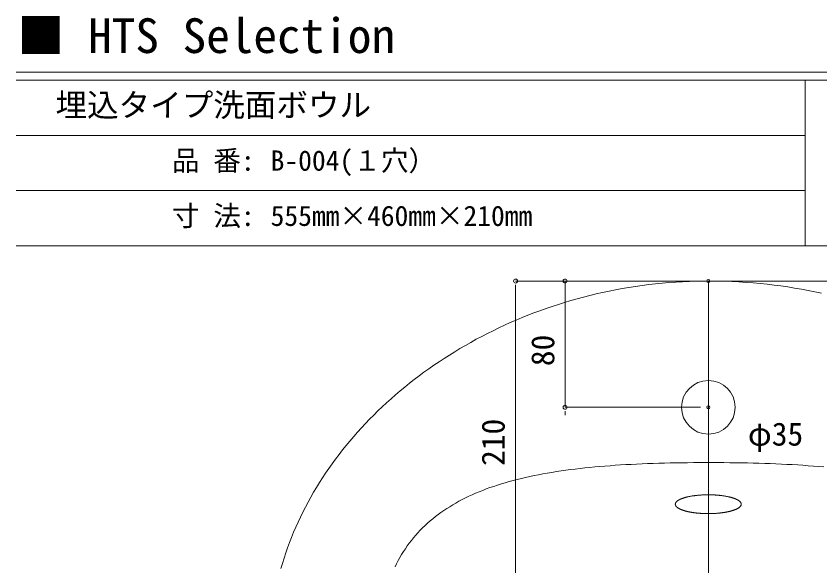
# Model space of a CAD drawing. Units: millimetres, scale not verified. Extents: x -1002 to 1010, y -687 to 676.
# Drawn here: x -1002 to -493, y 327 to 676 of the extents above; entities that cross this region are included whole.
import ezdxf
from ezdxf.enums import TextEntityAlignment as Align

# ---------------------------------------------------------------- set-up
doc = ezdxf.new("R2010")
doc.units = ezdxf.units.MM
doc.header["$LTSCALE"] = 5
doc.header["$PDMODE"] = 32
doc.header["$PDSIZE"] = 2
doc.layers.add('0-0', color=7, linetype='Continuous', lineweight=15)
doc.layers.add('F-0', color=7, linetype='Continuous', lineweight=15)
doc.styles.add('ＭＳ ゴシック', font='')
doc.styles.get('ＭＳ ゴシック').set_extended_font_data('MS Gothic')

# ---------------------------------------------------------------- blocks, each defined once
blk = doc.blocks.new('_DOT')
at = {"layer": '0-0'}
blk.add_line((-0.5, 0), (-1, 0), dxfattribs=at)
blk.add_circle((0, 0), 0.25, dxfattribs=at)
blk.add_circle((0, 0), 0.25, dxfattribs=at)

msp = doc.modelspace()

# ---------------------------------------------------------------- linework, layer by layer
at = {"layer": 'F-0'}
for p, q in [((1002.034, 640.036), (-1002.086, 640.036)), ((1002.034, 635.036), (-1002.086, 635.036)), ((-502.086, 635.036), (-502.086, 530.036)), ((-502.086, 600.036), (-1002.086, 600.036)), ((-502.086, 565.036), (-1002.086, 565.036)), ((1002.034, 530.036), (-1002.086, 530.036)), ((-568.362, 507.745), (-685.539, 507.745)), ((-654.152, 507.745), (-654.152, 427.745)), ((-563.362, 507.745), (-563.362, 253.307)), ((-558.362, 507.745), (-205.573, 507.745)), ((-685.539, 502.745), (-685.539, 302.745)), ((-568.362, 427.745), (-654.152, 427.745))]:
    msp.add_line(p, q, dxfattribs=at)
at = {"layer": 'F-0', "lineweight": 18}
for points in [[(-670.067, 488.966), (-666.215, 490.336), (-662.336, 491.666), (-658.429, 492.946), (-654.495, 494.176), (-650.535, 495.356), (-646.549, 496.486), (-642.539, 497.566), (-638.503, 498.596), (-634.444, 499.576), (-630.361, 500.496), (-626.255, 501.366), (-622.126, 502.186), (-617.976, 502.956), (-613.804, 503.666), (-609.611, 504.316), (-605.398, 504.916), (-601.165, 505.456), (-596.912, 505.946), (-592.641, 506.376), (-588.352, 506.746), (-584.045, 507.066), (-579.721, 507.316), (-575.38, 507.516), (-571.023, 507.656), (-566.651, 507.726), (-562.209, 507.746), (-557.61, 507.696), (-553.035, 507.586), (-548.484, 507.426), (-543.958, 507.196), (-539.457, 506.916), (-534.982, 506.566), (-530.532, 506.166), (-526.109, 505.706), (-521.712, 505.196), (-517.342, 504.626), (-513, 503.996), (-508.685, 503.316), (-504.399, 502.576)], [(-504.399, 502.576), (-500.142, 501.786), (-495.914, 500.936), (-491.715, 500.046)], [(-792.882, 403.576), (-790.532, 406.406), (-788.134, 409.216), (-785.688, 411.986), (-783.194, 414.736), (-780.653, 417.456), (-778.065, 420.146), (-775.431, 422.806), (-772.752, 425.436), (-770.028, 428.026), (-767.26, 430.596), (-764.448, 433.136), (-761.592, 435.636), (-758.694, 438.106), (-755.753, 440.536), (-752.771, 442.946), (-749.747, 445.306), (-746.683, 447.636), (-743.579, 449.936), (-740.435, 452.196), (-737.252, 454.416), (-734.031, 456.606), (-730.771, 458.756), (-727.474, 460.866), (-724.14, 462.936), (-720.77, 464.966), (-717.364, 466.956), (-713.923, 468.906), (-710.447, 470.816), (-706.936, 472.686), (-703.392, 474.516), (-699.815, 476.296), (-696.205, 478.036), (-692.563, 479.736), (-688.89, 481.386), (-685.185, 482.996), (-681.45, 484.556), (-677.685, 486.076), (-673.89, 487.546), (-670.067, 488.966)], [(-834.243, 325.576), (-833.284, 328.906), (-832.262, 332.226), (-831.179, 335.536), (-830.036, 338.826), (-828.831, 342.106), (-827.567, 345.366), (-826.244, 348.606), (-824.862, 351.836), (-823.421, 355.046), (-821.923, 358.236), (-820.367, 361.406), (-818.755, 364.566), (-817.087, 367.696), (-815.363, 370.816), (-813.584, 373.906), (-811.75, 376.976), (-809.863, 380.026), (-807.922, 383.056), (-805.928, 386.056), (-803.881, 389.046), (-801.783, 391.996), (-799.633, 394.936), (-797.433, 397.846), (-795.182, 400.726), (-792.882, 403.576)], [(-608.838, 391.796), (-605.382, 391.946), (-601.893, 392.086), (-598.373, 392.216), (-594.821, 392.326), (-591.237, 392.416), (-587.621, 392.506), (-583.974, 392.576), (-580.296, 392.636), (-576.586, 392.676), (-572.845, 392.706), (-569.073, 392.736), (-565.27, 392.746), (-561.403, 392.746), (-557.52, 392.736), (-553.67, 392.706), (-549.855, 392.676), (-546.075, 392.636), (-542.328, 392.576), (-538.616, 392.506), (-534.938, 392.416), (-531.295, 392.326), (-527.687, 392.216), (-524.113, 392.086), (-520.574, 391.946), (-517.069, 391.796), (-513.6, 391.626), (-510.165, 391.436), (-506.766, 391.236), (-503.402, 391.026), (-500.072, 390.786), (-496.779, 390.536), (-493.52, 390.276), (-490.297, 389.986)], [(-717.297, 370.346), (-715.186, 371.366), (-713.04, 372.356), (-710.856, 373.306), (-708.636, 374.236), (-706.38, 375.146), (-704.087, 376.016), (-701.758, 376.866), (-699.393, 377.686), (-696.992, 378.476), (-694.555, 379.246), (-692.082, 379.986), (-689.574, 380.706), (-687.031, 381.396), (-684.452, 382.066), (-681.837, 382.706), (-679.188, 383.326), (-676.504, 383.916), (-673.785, 384.496), (-671.031, 385.046), (-668.242, 385.566), (-665.419, 386.076), (-662.562, 386.556), (-659.67, 387.016), (-656.744, 387.456), (-653.784, 387.876), (-650.79, 388.276), (-647.762, 388.656), (-644.701, 389.016), (-641.606, 389.356), (-638.478, 389.686), (-635.316, 389.986), (-632.121, 390.276), (-628.893, 390.536), (-625.632, 390.786), (-622.339, 391.026), (-619.012, 391.236), (-615.653, 391.436), (-612.262, 391.626), (-608.838, 391.796)], [(-761.948, 326.626), (-760.957, 328.646), (-759.926, 330.616), (-758.854, 332.556), (-757.742, 334.456), (-756.591, 336.316), (-755.4, 338.136), (-754.169, 339.916), (-752.898, 341.666), (-751.588, 343.376), (-750.239, 345.046), (-748.851, 346.686), (-747.423, 348.286), (-745.957, 349.846), (-744.452, 351.376), (-742.908, 352.876), (-741.325, 354.336), (-739.704, 355.766), (-738.045, 357.156), (-736.348, 358.516), (-734.612, 359.836), (-732.838, 361.136), (-731.027, 362.396), (-729.178, 363.626), (-727.291, 364.816), (-725.367, 365.986), (-723.405, 367.126), (-721.406, 368.226), (-719.37, 369.306), (-717.297, 370.346)]]:
    msp.add_lwpolyline(points, dxfattribs=at)
at = {"layer": 'F-0'}
for points in [[(-561.796, 372.326), (-562.136, 372.326), (-562.478, 372.336), (-562.822, 372.336), (-563.167, 372.336), (-563.513, 372.346), (-563.859, 372.336), (-564.203, 372.336), (-564.546, 372.336), (-564.887, 372.326), (-565.227, 372.316), (-565.565, 372.306), (-565.901, 372.296), (-566.237, 372.286), (-566.57, 372.276), (-566.902, 372.256), (-567.231, 372.246), (-567.56, 372.226), (-567.886, 372.206), (-568.21, 372.186), (-568.533, 372.166), (-568.853, 372.136), (-569.171, 372.116), (-569.488, 372.086), (-569.802, 372.056), (-570.114, 372.026), (-570.424, 371.996), (-570.732, 371.966), (-571.037, 371.936), (-571.34, 371.896), (-571.641, 371.866), (-571.939, 371.826), (-572.235, 371.786), (-572.529, 371.746), (-572.819, 371.706), (-573.108, 371.666), (-573.393, 371.616), (-573.676, 371.576), (-573.957, 371.526), (-574.234, 371.476)], [(-574.234, 371.476), (-573.957, 371.526), (-573.676, 371.576), (-573.393, 371.616), (-573.108, 371.666), (-572.819, 371.706), (-572.529, 371.746), (-572.235, 371.786), (-571.939, 371.826), (-571.641, 371.866), (-571.34, 371.896), (-571.037, 371.936), (-570.732, 371.966), (-570.424, 371.996), (-570.114, 372.026), (-569.802, 372.056), (-569.488, 372.086), (-569.171, 372.116), (-568.853, 372.136), (-568.533, 372.166), (-568.21, 372.186), (-567.886, 372.206), (-567.56, 372.226), (-567.231, 372.246), (-566.902, 372.256), (-566.57, 372.276), (-566.237, 372.286), (-565.901, 372.296), (-565.565, 372.306), (-565.227, 372.316), (-564.887, 372.326), (-564.546, 372.336), (-564.203, 372.336), (-563.859, 372.336), (-563.513, 372.346), (-563.167, 372.336), (-562.822, 372.336), (-562.478, 372.336), (-562.136, 372.326), (-561.796, 372.326)], [(-550.126, 370.976), (-550.375, 371.036), (-550.628, 371.086), (-550.883, 371.146), (-551.142, 371.196), (-551.403, 371.256), (-551.668, 371.306), (-551.936, 371.356), (-552.206, 371.406), (-552.48, 371.456), (-552.756, 371.506), (-553.035, 371.546), (-553.316, 371.596), (-553.601, 371.636), (-553.888, 371.686), (-554.177, 371.726), (-554.469, 371.766), (-554.764, 371.806), (-555.061, 371.846), (-555.361, 371.876), (-555.663, 371.916), (-555.967, 371.946), (-556.274, 371.986), (-556.583, 372.016), (-556.894, 372.046), (-557.207, 372.076), (-557.522, 372.096), (-557.84, 372.126), (-558.159, 372.146), (-558.481, 372.176), (-558.804, 372.196), (-559.129, 372.216), (-559.457, 372.236), (-559.786, 372.246), (-560.116, 372.266), (-560.449, 372.286), (-560.783, 372.296), (-561.119, 372.306), (-561.457, 372.316), (-561.796, 372.326)], [(-561.796, 372.326), (-561.457, 372.316), (-561.119, 372.306), (-560.783, 372.296), (-560.449, 372.286), (-560.116, 372.266), (-559.786, 372.246), (-559.457, 372.236), (-559.129, 372.216), (-558.804, 372.196), (-558.481, 372.176), (-558.159, 372.146), (-557.84, 372.126), (-557.522, 372.096), (-557.207, 372.076), (-556.894, 372.046), (-556.583, 372.016), (-556.274, 371.986), (-555.967, 371.946), (-555.663, 371.916), (-555.361, 371.876), (-555.061, 371.846), (-554.764, 371.806), (-554.469, 371.766), (-554.177, 371.726), (-553.888, 371.686), (-553.601, 371.636), (-553.316, 371.596), (-553.035, 371.546), (-552.756, 371.506), (-552.48, 371.456), (-552.206, 371.406), (-551.936, 371.356), (-551.668, 371.306), (-551.403, 371.256), (-551.142, 371.196), (-550.883, 371.146), (-550.628, 371.086), (-550.375, 371.036), (-550.126, 370.976)], [(-582.453, 368.836), (-582.585, 368.756), (-582.713, 368.666), (-582.836, 368.576), (-582.955, 368.496), (-583.069, 368.406), (-583.178, 368.316), (-583.282, 368.226), (-583.382, 368.136), (-583.477, 368.046), (-583.567, 367.956), (-583.652, 367.866), (-583.732, 367.776), (-583.807, 367.686), (-583.877, 367.586), (-583.942, 367.496), (-584.002, 367.406), (-584.057, 367.306), (-584.106, 367.216), (-584.15, 367.116), (-584.189, 367.026), (-584.223, 366.926), (-584.251, 366.826), (-584.274, 366.736), (-584.291, 366.636), (-584.303, 366.536), (-584.309, 366.436), (-584.31, 366.336), (-584.305, 366.246), (-584.295, 366.146), (-584.279, 366.046), (-584.257, 365.946), (-584.23, 365.846), (-584.198, 365.756), (-584.161, 365.656), (-584.118, 365.566), (-584.069, 365.466), (-584.016, 365.376), (-583.957, 365.276), (-583.894, 365.186)], [(-583.894, 365.186), (-583.957, 365.276), (-584.016, 365.376), (-584.069, 365.466), (-584.118, 365.566), (-584.161, 365.656), (-584.198, 365.756), (-584.23, 365.846), (-584.257, 365.946), (-584.279, 366.046), (-584.295, 366.146), (-584.305, 366.246), (-584.31, 366.336), (-584.309, 366.436), (-584.303, 366.536), (-584.291, 366.636), (-584.274, 366.736), (-584.251, 366.826), (-584.223, 366.926), (-584.189, 367.026), (-584.15, 367.116), (-584.106, 367.216), (-584.057, 367.306), (-584.002, 367.406), (-583.942, 367.496), (-583.877, 367.586), (-583.807, 367.686), (-583.732, 367.776), (-583.652, 367.866), (-583.567, 367.956), (-583.477, 368.046), (-583.382, 368.136), (-583.282, 368.226), (-583.178, 368.316), (-583.069, 368.406), (-582.955, 368.496), (-582.836, 368.576), (-582.713, 368.666), (-582.585, 368.756), (-582.453, 368.836)], [(-574.234, 371.476), (-574.509, 371.436), (-574.781, 371.386), (-575.05, 371.336), (-575.316, 371.276), (-575.579, 371.226), (-575.839, 371.176), (-576.096, 371.116), (-576.35, 371.056), (-576.601, 371.006), (-576.849, 370.946), (-577.093, 370.886), (-577.334, 370.826), (-577.572, 370.766), (-577.807, 370.696), (-578.038, 370.636), (-578.266, 370.576), (-578.49, 370.506), (-578.71, 370.436), (-578.927, 370.376), (-579.141, 370.306), (-579.351, 370.236), (-579.557, 370.166), (-579.759, 370.096), (-579.958, 370.016), (-580.153, 369.946), (-580.344, 369.876), (-580.531, 369.796), (-580.714, 369.726), (-580.893, 369.646), (-581.068, 369.566), (-581.238, 369.486), (-581.405, 369.406), (-581.568, 369.336), (-581.726, 369.246), (-581.88, 369.166), (-582.03, 369.086), (-582.176, 369.006), (-582.317, 368.926), (-582.453, 368.836)], [(-582.453, 368.836), (-582.317, 368.926), (-582.176, 369.006), (-582.03, 369.086), (-581.88, 369.166), (-581.726, 369.246), (-581.568, 369.336), (-581.405, 369.406), (-581.238, 369.486), (-581.068, 369.566), (-580.893, 369.646), (-580.714, 369.726), (-580.531, 369.796), (-580.344, 369.876), (-580.153, 369.946), (-579.958, 370.016), (-579.759, 370.096), (-579.557, 370.166), (-579.351, 370.236), (-579.141, 370.306), (-578.927, 370.376), (-578.71, 370.436), (-578.49, 370.506), (-578.266, 370.576), (-578.038, 370.636), (-577.807, 370.696), (-577.572, 370.766), (-577.334, 370.826), (-577.093, 370.886), (-576.849, 370.946), (-576.601, 371.006), (-576.35, 371.056), (-576.096, 371.116), (-575.839, 371.176), (-575.579, 371.226), (-575.316, 371.276), (-575.05, 371.336), (-574.781, 371.386), (-574.509, 371.436), (-574.234, 371.476)], [(-543.329, 368.006), (-543.421, 368.096), (-543.518, 368.186), (-543.62, 368.276), (-543.727, 368.366), (-543.839, 368.446), (-543.955, 368.536), (-544.076, 368.626), (-544.201, 368.706), (-544.331, 368.796), (-544.465, 368.876), (-544.604, 368.966), (-544.748, 369.046), (-544.895, 369.126), (-545.047, 369.206), (-545.203, 369.286), (-545.364, 369.376), (-545.529, 369.446), (-545.697, 369.526), (-545.87, 369.606), (-546.047, 369.686), (-546.228, 369.756), (-546.413, 369.836), (-546.602, 369.906), (-546.795, 369.986), (-546.992, 370.056), (-547.192, 370.126), (-547.397, 370.196), (-547.605, 370.266), (-547.816, 370.336), (-548.032, 370.406), (-548.251, 370.476), (-548.473, 370.536), (-548.699, 370.606), (-548.928, 370.666), (-549.161, 370.736), (-549.397, 370.796), (-549.637, 370.856), (-549.88, 370.916), (-550.126, 370.976)], [(-550.126, 370.976), (-549.88, 370.916), (-549.637, 370.856), (-549.397, 370.796), (-549.161, 370.736), (-548.928, 370.666), (-548.699, 370.606), (-548.473, 370.536), (-548.251, 370.476), (-548.032, 370.406), (-547.816, 370.336), (-547.605, 370.266), (-547.397, 370.196), (-547.192, 370.126), (-546.992, 370.056), (-546.795, 369.986), (-546.602, 369.906), (-546.413, 369.836), (-546.228, 369.756), (-546.047, 369.686), (-545.87, 369.606), (-545.697, 369.526), (-545.529, 369.446), (-545.364, 369.376), (-545.203, 369.286), (-545.047, 369.206), (-544.895, 369.126), (-544.748, 369.046), (-544.604, 368.966), (-544.465, 368.876), (-544.331, 368.796), (-544.201, 368.706), (-544.076, 368.626), (-543.955, 368.536), (-543.839, 368.446), (-543.727, 368.366), (-543.62, 368.276), (-543.518, 368.186), (-543.421, 368.096), (-543.329, 368.006)], [(-543.81, 364.326), (-543.7, 364.406), (-543.594, 364.496), (-543.494, 364.586), (-543.398, 364.676), (-543.306, 364.766), (-543.22, 364.856), (-543.139, 364.956), (-543.062, 365.046), (-542.991, 365.136), (-542.925, 365.236), (-542.864, 365.326), (-542.808, 365.416), (-542.757, 365.516), (-542.711, 365.606), (-542.671, 365.706), (-542.636, 365.806), (-542.606, 365.896), (-542.582, 365.996), (-542.563, 366.096), (-542.55, 366.196), (-542.542, 366.296), (-542.54, 366.386), (-542.544, 366.486), (-542.553, 366.586), (-542.568, 366.686), (-542.588, 366.786), (-542.613, 366.876), (-542.644, 366.976), (-542.68, 367.066), (-542.722, 367.166), (-542.769, 367.266), (-542.821, 367.356), (-542.878, 367.446), (-542.941, 367.546), (-543.008, 367.636), (-543.081, 367.726), (-543.159, 367.826), (-543.241, 367.916), (-543.329, 368.006)], [(-543.329, 368.006), (-543.241, 367.916), (-543.159, 367.826), (-543.081, 367.726), (-543.008, 367.636), (-542.941, 367.546), (-542.878, 367.446), (-542.821, 367.356), (-542.769, 367.266), (-542.722, 367.166), (-542.68, 367.066), (-542.644, 366.976), (-542.613, 366.876), (-542.588, 366.786), (-542.568, 366.686), (-542.553, 366.586), (-542.544, 366.486), (-542.54, 366.386), (-542.542, 366.296), (-542.55, 366.196), (-542.563, 366.096), (-542.582, 365.996), (-542.606, 365.896), (-542.636, 365.806), (-542.671, 365.706), (-542.711, 365.606), (-542.757, 365.516), (-542.808, 365.416), (-542.864, 365.326), (-542.925, 365.236), (-542.991, 365.136), (-543.062, 365.046), (-543.139, 364.956), (-543.22, 364.856), (-543.306, 364.766), (-543.398, 364.676), (-543.494, 364.586), (-543.594, 364.496), (-543.7, 364.406), (-543.81, 364.326)], [(-583.894, 365.186), (-583.825, 365.096), (-583.751, 364.996), (-583.672, 364.906), (-583.588, 364.816), (-583.5, 364.726), (-583.406, 364.636), (-583.307, 364.546), (-583.204, 364.456), (-583.096, 364.366), (-582.984, 364.276), (-582.866, 364.196), (-582.744, 364.106), (-582.618, 364.016), (-582.487, 363.936), (-582.351, 363.846), (-582.211, 363.766), (-582.067, 363.686), (-581.918, 363.606), (-581.765, 363.516), (-581.608, 363.436), (-581.446, 363.356), (-581.281, 363.276), (-581.111, 363.206), (-580.937, 363.126), (-580.759, 363.046), (-580.577, 362.976), (-580.391, 362.896), (-580.201, 362.826), (-580.007, 362.746), (-579.809, 362.676), (-579.608, 362.606), (-579.403, 362.536), (-579.194, 362.466), (-578.981, 362.396), (-578.765, 362.326), (-578.545, 362.266), (-578.322, 362.196), (-578.095, 362.126), (-577.865, 362.066)], [(-577.865, 362.066), (-578.095, 362.126), (-578.322, 362.196), (-578.545, 362.266), (-578.765, 362.326), (-578.981, 362.396), (-579.194, 362.466), (-579.403, 362.536), (-579.608, 362.606), (-579.809, 362.676), (-580.007, 362.746), (-580.201, 362.826), (-580.391, 362.896), (-580.577, 362.976), (-580.759, 363.046), (-580.937, 363.126), (-581.111, 363.206), (-581.281, 363.276), (-581.446, 363.356), (-581.608, 363.436), (-581.765, 363.516), (-581.918, 363.606), (-582.067, 363.686), (-582.211, 363.766), (-582.351, 363.846), (-582.487, 363.936), (-582.618, 364.016), (-582.744, 364.106), (-582.866, 364.196), (-582.984, 364.276), (-583.096, 364.366), (-583.204, 364.456), (-583.307, 364.546), (-583.406, 364.636), (-583.5, 364.726), (-583.588, 364.816), (-583.672, 364.906), (-583.751, 364.996), (-583.825, 365.096), (-583.894, 365.186)], [(-577.865, 362.066), (-577.631, 362.006), (-577.394, 361.946), (-577.154, 361.886), (-576.91, 361.826), (-576.663, 361.766), (-576.413, 361.706), (-576.16, 361.646), (-575.904, 361.596), (-575.644, 361.536), (-575.382, 361.486), (-575.117, 361.436), (-574.848, 361.386), (-574.577, 361.336), (-574.303, 361.286), (-574.026, 361.236), (-573.747, 361.186), (-573.464, 361.146), (-573.179, 361.106), (-572.892, 361.056), (-572.602, 361.016), (-572.309, 360.976), (-572.014, 360.936), (-571.716, 360.906), (-571.416, 360.866), (-571.113, 360.826), (-570.808, 360.796), (-570.501, 360.766), (-570.192, 360.736), (-569.88, 360.706), (-569.567, 360.676), (-569.251, 360.646), (-568.933, 360.626), (-568.613, 360.596), (-568.291, 360.576), (-567.967, 360.556), (-567.641, 360.536), (-567.314, 360.516), (-566.984, 360.496), (-566.653, 360.486)], [(-566.653, 360.486), (-566.984, 360.496), (-567.314, 360.516), (-567.641, 360.536), (-567.967, 360.556), (-568.291, 360.576), (-568.613, 360.596), (-568.933, 360.626), (-569.251, 360.646), (-569.567, 360.676), (-569.88, 360.706), (-570.192, 360.736), (-570.501, 360.766), (-570.808, 360.796), (-571.113, 360.826), (-571.416, 360.866), (-571.716, 360.906), (-572.014, 360.936), (-572.309, 360.976), (-572.602, 361.016), (-572.892, 361.056), (-573.179, 361.106), (-573.464, 361.146), (-573.747, 361.186), (-574.026, 361.236), (-574.303, 361.286), (-574.577, 361.336), (-574.848, 361.386), (-575.117, 361.436), (-575.382, 361.486), (-575.644, 361.536), (-575.904, 361.596), (-576.16, 361.646), (-576.413, 361.706), (-576.663, 361.766), (-576.91, 361.826), (-577.154, 361.886), (-577.394, 361.946), (-577.631, 362.006), (-577.865, 362.066)], [(-551.338, 361.516), (-551.077, 361.566), (-550.819, 361.616), (-550.564, 361.676), (-550.313, 361.736), (-550.064, 361.796), (-549.819, 361.856), (-549.577, 361.916), (-549.338, 361.976), (-549.103, 362.036), (-548.871, 362.096), (-548.642, 362.166), (-548.417, 362.226), (-548.196, 362.296), (-547.978, 362.366), (-547.763, 362.426), (-547.552, 362.496), (-547.345, 362.566), (-547.142, 362.636), (-546.942, 362.716), (-546.747, 362.786), (-546.555, 362.856), (-546.367, 362.936), (-546.183, 363.006), (-546.003, 363.086), (-545.827, 363.166), (-545.655, 363.236), (-545.487, 363.316), (-545.323, 363.396), (-545.164, 363.476), (-545.009, 363.556), (-544.858, 363.646), (-544.711, 363.726), (-544.569, 363.806), (-544.431, 363.896), (-544.298, 363.976), (-544.169, 364.066), (-544.045, 364.146), (-543.925, 364.236), (-543.81, 364.326)], [(-543.81, 364.326), (-543.925, 364.236), (-544.045, 364.146), (-544.169, 364.066), (-544.298, 363.976), (-544.431, 363.896), (-544.569, 363.806), (-544.711, 363.726), (-544.858, 363.646), (-545.009, 363.556), (-545.164, 363.476), (-545.323, 363.396), (-545.487, 363.316), (-545.655, 363.236), (-545.827, 363.166), (-546.003, 363.086), (-546.183, 363.006), (-546.367, 362.936), (-546.555, 362.856), (-546.747, 362.786), (-546.942, 362.716), (-547.142, 362.636), (-547.345, 362.566), (-547.552, 362.496), (-547.763, 362.426), (-547.978, 362.366), (-548.196, 362.296), (-548.417, 362.226), (-548.642, 362.166), (-548.871, 362.096), (-549.103, 362.036), (-549.338, 361.976), (-549.577, 361.916), (-549.819, 361.856), (-550.064, 361.796), (-550.313, 361.736), (-550.564, 361.676), (-550.819, 361.616), (-551.077, 361.566), (-551.338, 361.516)], [(-563.426, 360.416), (-563.081, 360.416), (-562.736, 360.416), (-562.393, 360.426), (-562.051, 360.426), (-561.711, 360.436), (-561.372, 360.446), (-561.035, 360.456), (-560.7, 360.466), (-560.366, 360.476), (-560.034, 360.496), (-559.703, 360.506), (-559.375, 360.526), (-559.048, 360.546), (-558.723, 360.566), (-558.4, 360.586), (-558.079, 360.606), (-557.76, 360.636), (-557.443, 360.666), (-557.128, 360.686), (-556.816, 360.716), (-556.505, 360.746), (-556.197, 360.776), (-555.891, 360.816), (-555.587, 360.846), (-555.286, 360.886), (-554.987, 360.916), (-554.69, 360.956), (-554.396, 360.996), (-554.105, 361.036), (-553.816, 361.076), (-553.529, 361.126), (-553.246, 361.166), (-552.965, 361.216), (-552.686, 361.256), (-552.411, 361.306), (-552.138, 361.356), (-551.868, 361.406), (-551.602, 361.456), (-551.338, 361.516)], [(-551.338, 361.516), (-551.602, 361.456), (-551.868, 361.406), (-552.138, 361.356), (-552.411, 361.306), (-552.686, 361.256), (-552.965, 361.216), (-553.246, 361.166), (-553.529, 361.126), (-553.816, 361.076), (-554.105, 361.036), (-554.396, 360.996), (-554.69, 360.956), (-554.987, 360.916), (-555.286, 360.886), (-555.587, 360.846), (-555.891, 360.816), (-556.197, 360.776), (-556.505, 360.746), (-556.816, 360.716), (-557.128, 360.686), (-557.443, 360.666), (-557.76, 360.636), (-558.079, 360.606), (-558.4, 360.586), (-558.723, 360.566), (-559.048, 360.546), (-559.375, 360.526), (-559.703, 360.506), (-560.034, 360.496), (-560.366, 360.476), (-560.7, 360.466), (-561.035, 360.456), (-561.372, 360.446), (-561.711, 360.436), (-562.051, 360.426), (-562.393, 360.426), (-562.736, 360.416), (-563.081, 360.416), (-563.426, 360.416)]]:
    msp.add_lwpolyline(points, dxfattribs=at)
msp.add_lwpolyline([(-566.653, 360.486), (-566.32, 360.466), (-565.985, 360.456), (-565.649, 360.446), (-565.311, 360.436), (-564.972, 360.426), (-564.631, 360.426), (-564.289, 360.416), (-563.945, 360.416), (-563.6, 360.416), (-563.945, 360.416), (-564.289, 360.416), (-564.631, 360.426), (-564.972, 360.426), (-565.311, 360.436), (-565.649, 360.446), (-565.985, 360.456), (-566.32, 360.466)], close=True, dxfattribs=at)
msp.add_circle((-563.362, 427.745), 17, dxfattribs=at)
for p in [(-563.362, 507.745), (-563.362, 427.745)]:
    msp.add_point(p, dxfattribs=at)

# ---------------------------------------------------------------- block references
at = {"layer": 'F-0', "xscale": 5, "yscale": 5, "rotation": 90}
for p in [(-685.539, 507.745), (-654.152, 507.745), (-654.152, 427.745)]:
    msp.add_blockref('_DOT', p, dxfattribs=at)

# ---------------------------------------------------------------- texts
at = {"layer": 'F-0', "style": 'ＭＳ ゴシック'}
for s, height, p in [('■ HTS Selection', 21.99, (-1001.367, 645.583)), ('埋込タイプ洗面ボウル', 14.66, (-977.086, 607.536)), ('品 番:', 12.83, (-903.336, 573.786)), ('B-004(１穴）', 12.83, (-840.774, 573.786)), ('寸 法:', 12.83, (-903.336, 538.786)), ('555mm×460mm×210mm', 12.83, (-840.774, 538.786)), ('φ35', 14.66, (-538.36, 399.079))]:
    msp.add_text(s, height=height, dxfattribs=at).set_placement(p, align=Align.BOTTOM_LEFT)
for s, p in [('80', (-656.603, 453.815)), ('210', (-688.039, 390.594))]:
    msp.add_text(s, height=14.66, rotation=90, dxfattribs=at).set_placement(p, align=Align.BOTTOM_LEFT)

doc.saveas('drawing.dxf')
